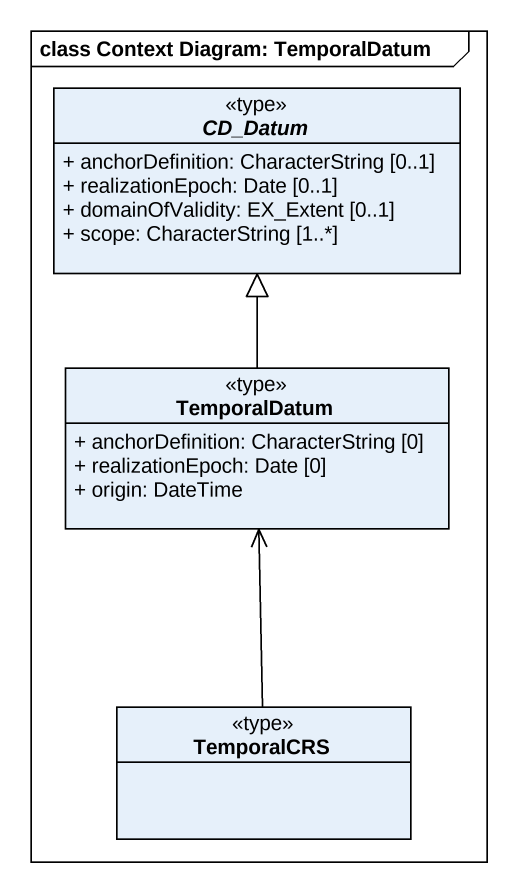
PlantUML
@startuml
mainframe class Context Diagram: TemporalDatum
hide circle
hide empty members
skinparam classAttributeIconSize 0
abstract class CD_Datum <<type>> {
  + anchorDefinition: CharacterString [0..1]
  + realizationEpoch: Date [0..1]
  + domainOfValidity: EX_Extent [0..1]
  + scope: CharacterString [1..*]
}
class TemporalDatum <<type>> {
  + anchorDefinition: CharacterString [0]
  + realizationEpoch: Date [0]
  + origin: DateTime
}
class TemporalCRS <<type>>
TemporalDatum -up-|> CD_Datum
TemporalCRS -up-> TemporalDatum
@enduml
